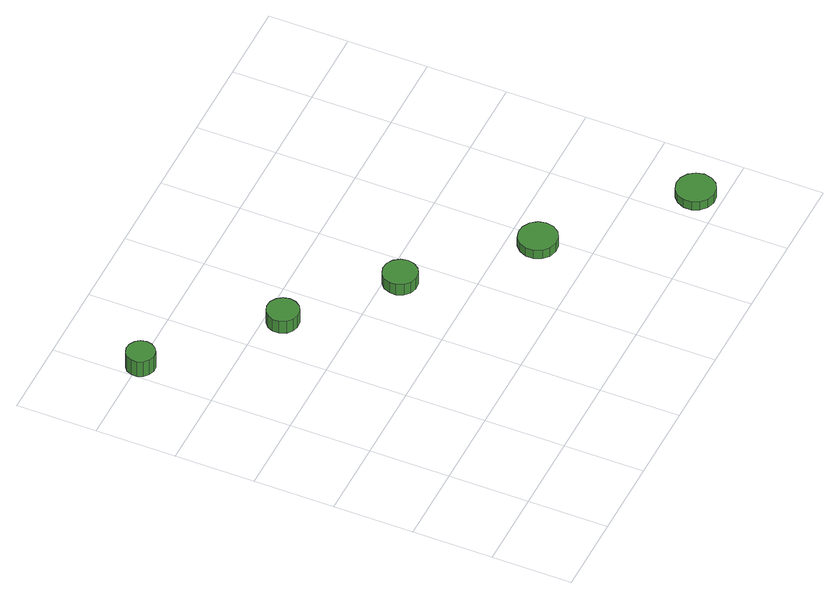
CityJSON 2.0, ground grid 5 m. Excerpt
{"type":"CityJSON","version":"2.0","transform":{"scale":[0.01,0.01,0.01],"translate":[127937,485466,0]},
"CityObjects":{
"tree1":{"type":"SolitaryVegetationObject","attributes":{"function":"something"},"geometry":[{"type":"MultiSurface","lod":"1","boundaries":[[[0,1,2,3,4,5,6,7,8,9,10,11,12,13,14]],[[15,16,17,18,19,20,21,22,23,24,25,26,27,28,29]],[[0,29,28,1]],[[1,28,27,2]],[[2,27,26,3]],[[3,26,25,4]],[[4,25,24,5]],[[5,24,23,6]],[[6,23,22,7]],[[7,22,21,8]],[[8,21,20,9]],[[9,20,19,10]],[[10,19,18,11]],[[11,18,17,12]],[[12,17,16,13]],[[13,16,15,14]],[[14,15,29,0]]]}]},
"tree2":{"type":"SolitaryVegetationObject","attributes":{"function":"something"},"geometry":[{"type":"MultiSurface","lod":"1","boundaries":[[[30,31,32,33,34,35,36,37,38,39,40,41,42,43,44]],[[45,46,47,48,49,50,51,52,53,54,55,56,57,58,59]],[[30,59,58,31]],[[31,58,57,32]],[[32,57,56,33]],[[33,56,55,34]],[[34,55,54,35]],[[35,54,53,36]],[[36,53,52,37]],[[37,52,51,38]],[[38,51,50,39]],[[39,50,49,40]],[[40,49,48,41]],[[41,48,47,42]],[[42,47,46,43]],[[43,46,45,44]],[[44,45,59,30]]]}]},
"tree3":{"type":"SolitaryVegetationObject","attributes":{"function":"something"},"geometry":[{"type":"MultiSurface","lod":"1","boundaries":[[[60,61,62,63,64,65,66,67,68,69,70,71,72,73,74]],[[75,76,77,78,79,80,81,82,83,84,85,86,87,88,89]],[[60,89,88,61]],[[61,88,87,62]],[[62,87,86,63]],[[63,86,85,64]],[[64,85,84,65]],[[65,84,83,66]],[[66,83,82,67]],[[67,82,81,68]],[[68,81,80,69]],[[69,80,79,70]],[[70,79,78,71]],[[71,78,77,72]],[[72,77,76,73]],[[73,76,75,74]],[[74,75,89,60]]]}]},
"tree4":{"type":"SolitaryVegetationObject","attributes":{"function":"something"},"geometry":[{"type":"MultiSurface","lod":"1","boundaries":[[[90,91,92,93,94,95,96,97,98,99,100,101,102,103,104]],[[105,106,107,108,109,110,111,112,113,114,115,116,117,118,119]],[[90,119,118,91]],[[91,118,117,92]],[[92,117,116,93]],[[93,116,115,94]],[[94,115,114,95]],[[95,114,113,96]],[[96,113,112,97]],[[97,112,111,98]],[[98,111,110,99]],[[99,110,109,100]],[[100,109,108,101]],[[101,108,107,102]],[[102,107,106,103]],[[103,106,105,104]],[[104,105,119,90]]]}]},
"tree5":{"type":"SolitaryVegetationObject","attributes":{"function":"something"},"geometry":[{"type":"MultiSurface","lod":"1","boundaries":[[[120,121,122,123,124,125,126,127,128,129,130,131,132,133,134]],[[135,136,137,138,139,140,141,142,143,144,145,146,147,148,149]],[[120,149,148,121]],[[121,148,147,122]],[[122,147,146,123]],[[123,146,145,124]],[[124,145,144,125]],[[125,144,143,126]],[[126,143,142,127]],[[127,142,141,128]],[[128,141,140,129]],[[129,140,139,130]],[[130,139,138,131]],[[131,138,137,132]],[[132,137,136,133]],[[133,136,135,134]],[[134,135,149,120]]]}]}
},
"vertices":[
[179,2489,142],[172,2525,142],[150,2554,142],[119,2572,142],[82,2576,142],[48,2565,142],[20,2541,142],[5,2507,142],[5,2471,142],[20,2437,142],[48,2413,142],[82,2401,142],[119,2405,142],[150,2423,142],[172,2453,142],[172,2453,23],[150,2423,23],[119,2405,23],[82,2401,23],[48,2413,23],[20,2437,23],[5,2471,23],[5,2507,23],[20,2541,23],[48,2565,23],[82,2576,23],[119,2572,23],[150,2554,23],[172,2525,23],[179,2489,23],
[862,1895,117],[853,1936,117],[829,1969,117],[793,1990,117],[752,1994,117],[713,1981,117],[682,1954,117],[666,1916,117],[666,1875,117],[682,1837,117],[713,1810,117],[752,1797,117],[793,1801,117],[829,1822,117],[853,1855,117],[853,1855,23],[829,1822,23],[793,1801,23],[752,1797,23],[713,1810,23],[682,1837,23],[666,1875,23],[666,1916,23],[682,1954,23],[713,1981,23],[752,1994,23],[793,1990,23],[829,1969,23],[853,1936,23],[862,1895,23],
[1438,1414,106],[1429,1457,106],[1403,1492,106],[1365,1514,106],[1321,1519,106],[1279,1505,106],[1247,1476,106],[1229,1436,106],[1229,1392,106],[1247,1352,106],[1279,1322,106],[1321,1309,106],[1365,1313,106],[1403,1335,106],[1429,1371,106],[1429,1371,23],[1403,1335,23],[1365,1313,23],[1321,1309,23],[1279,1322,23],[1247,1352,23],[1229,1392,23],[1229,1436,23],[1247,1476,23],[1279,1505,23],[1321,1519,23],[1365,1514,23],[1403,1492,23],[1429,1457,23],[1438,1414,23],
[2062,821,89],[2052,870,89],[2022,910,89],[1979,935,89],[1930,940,89],[1882,925,89],[1845,891,89],[1825,846,89],[1825,796,89],[1845,750,89],[1882,717,89],[1930,701,89],[1979,707,89],[2022,732,89],[2052,772,89],[2052,772,24],[2022,732,24],[1979,707,24],[1930,701,24],[1882,717,24],[1845,750,24],[1825,796,24],[1825,846,24],[1845,891,24],[1882,925,24],[1930,940,24],[1979,935,24],[2022,910,24],[2052,870,24],[2062,821,24],
[2802,160,88],[2791,209,88],[2762,250,88],[2718,275,88],[2669,280,88],[2621,265,88],[2584,231,88],[2563,185,88],[2563,135,88],[2584,89,88],[2621,56,88],[2669,40,88],[2718,46,88],[2762,71,88],[2791,111,88],[2791,111,24],[2762,71,24],[2718,46,24],[2669,40,24],[2621,56,24],[2584,89,24],[2563,135,24],[2563,185,24],[2584,231,24],[2621,265,24],[2669,280,24],[2718,275,24],[2762,250,24],[2791,209,24],[2802,160,24]
]}
